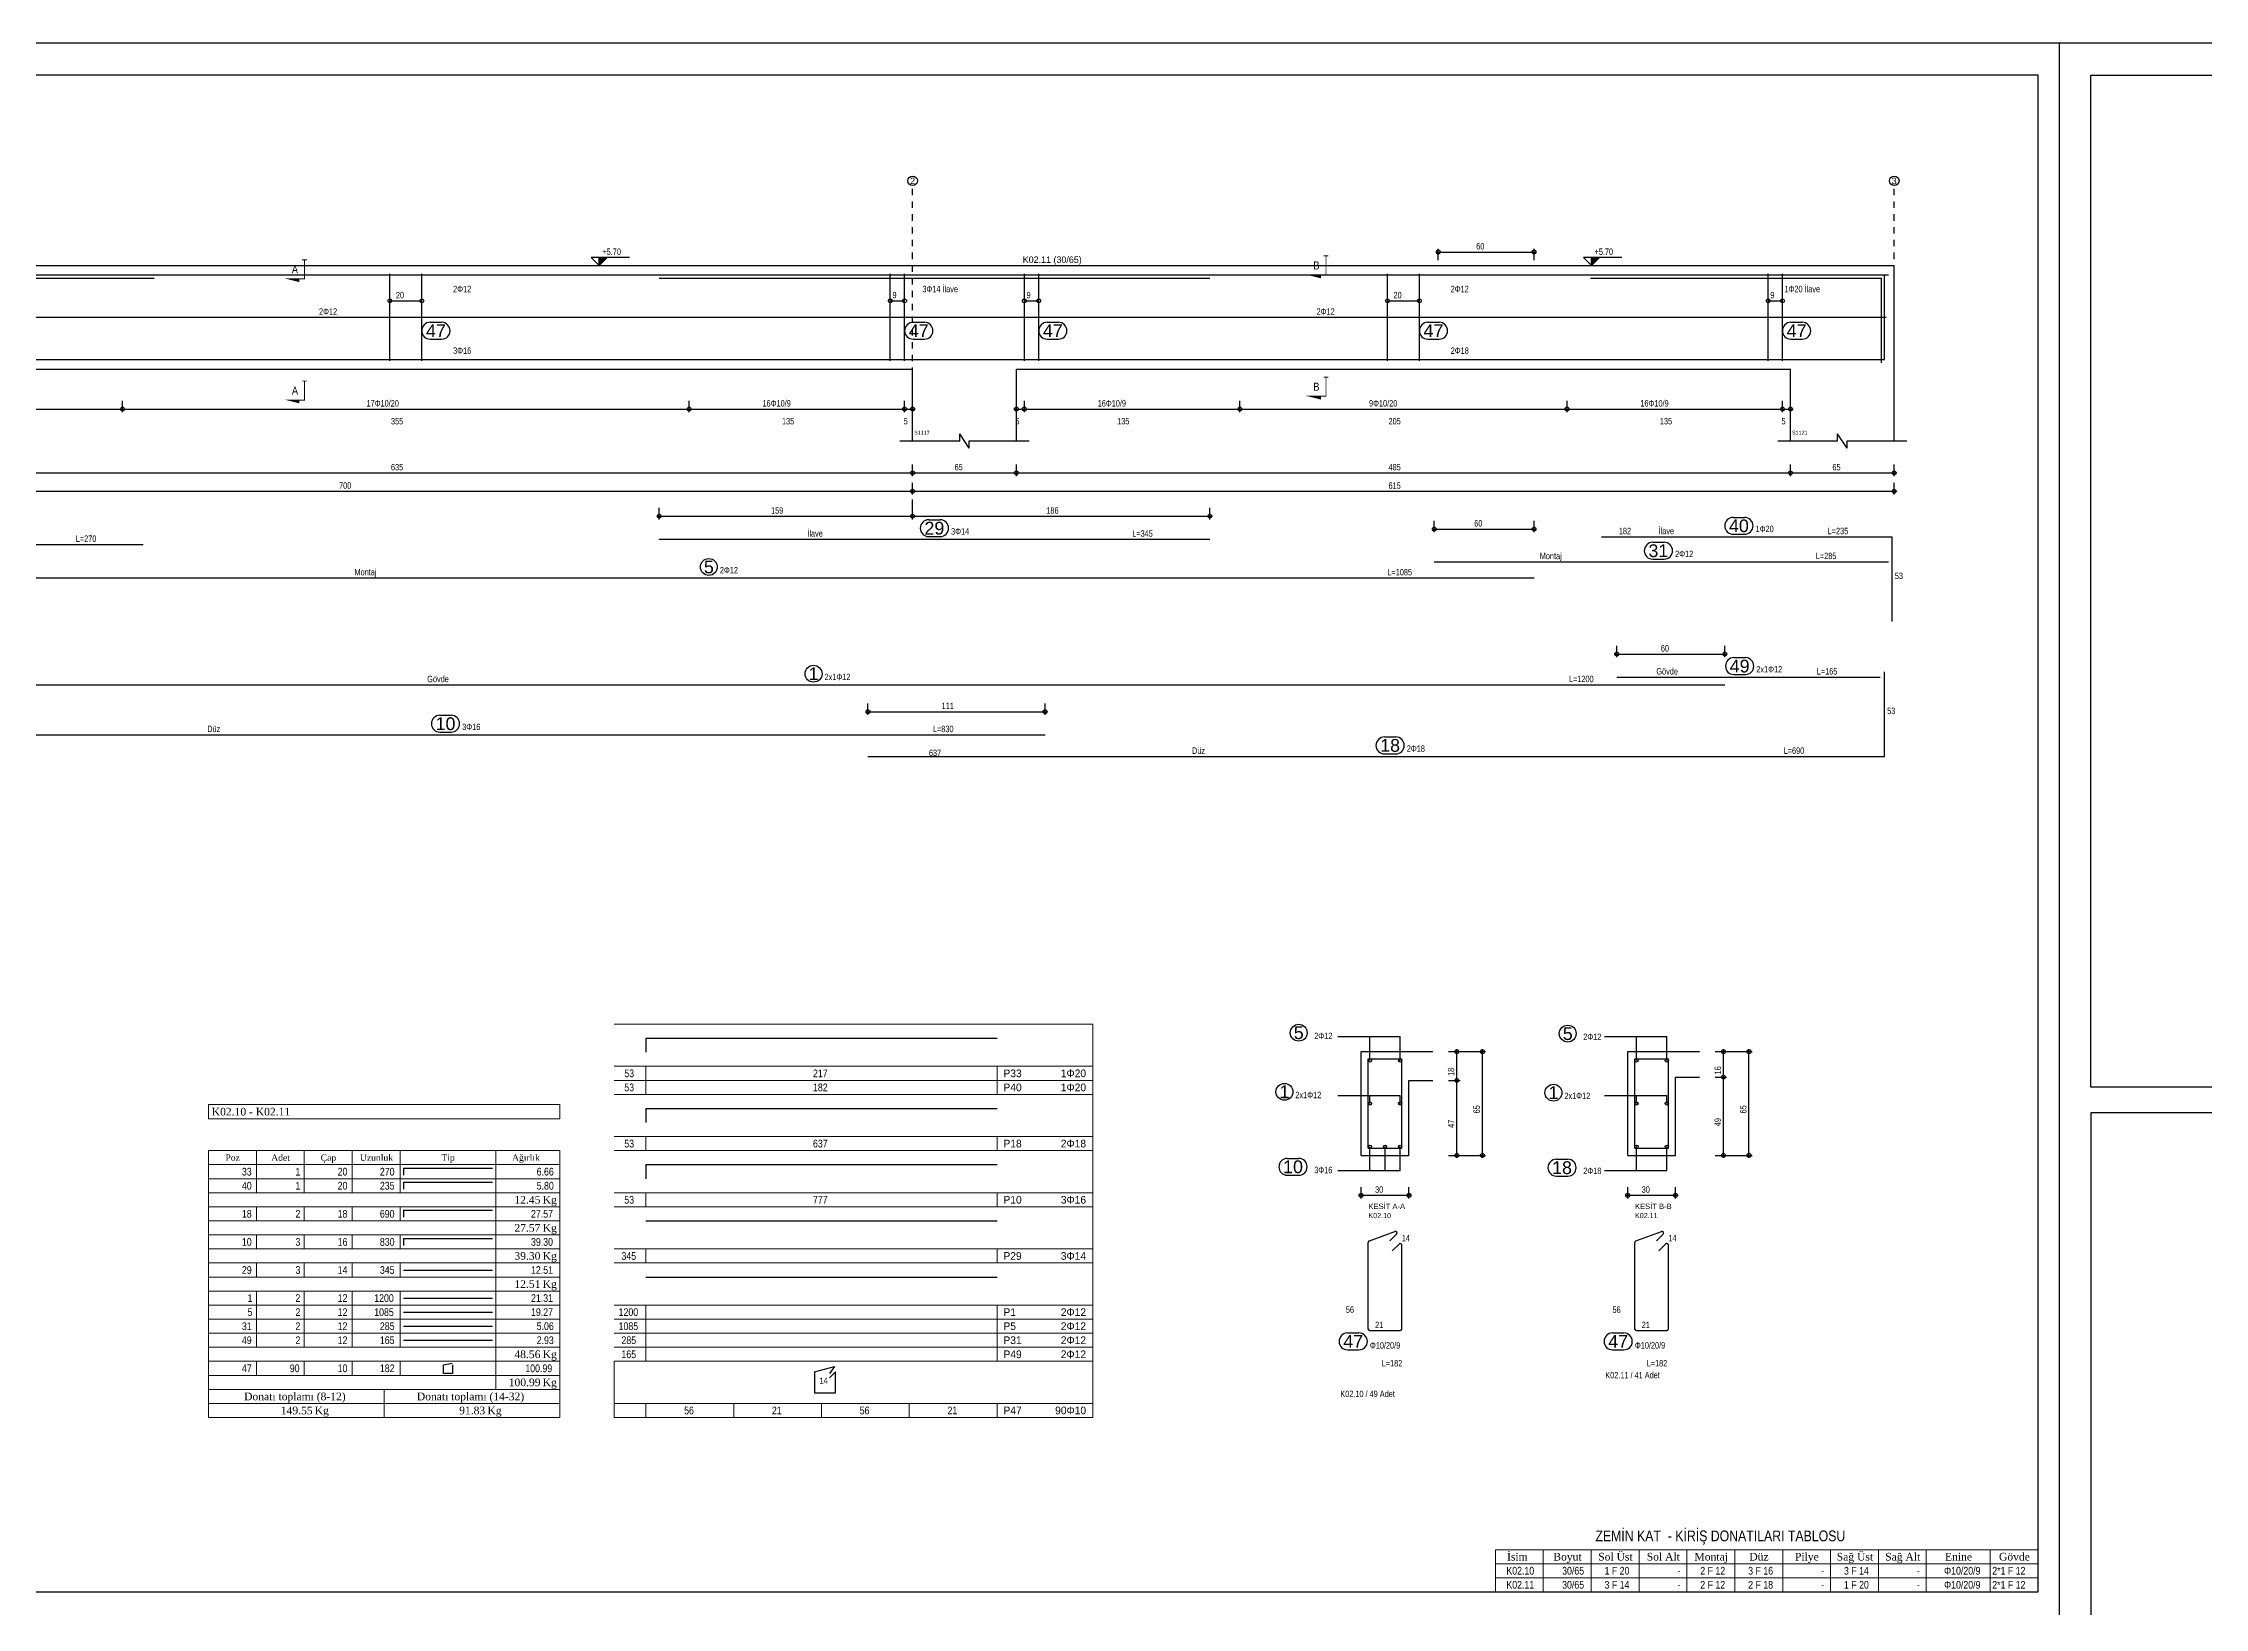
# Model space of a CAD drawing. Header units: metres. Extents: x 419734 to 420376, y 4564732 to 4565123.
# Drawn here: x 419963.06 to 419996.92, y 4564825.07 to 4564849.58 of the extents above; entities that cross this region are included whole.
import ezdxf
from ezdxf.enums import TextEntityAlignment as Align

# ---------------------------------------------------------------- set-up
doc = ezdxf.new("R2010")
doc.units = ezdxf.units.M
doc.linetypes.add('TRATTO-PUNTO', pattern=[1, 0.5, -0.25, 0, -0.25])
for name, color, linetype in [('Standart', 7, 'Continuous'), ('SW_ASSI', 7, 'TRATTO-PUNTO'), ('SW_DIM', 33, 'Continuous'), ('SW_MAGRONE', 2, 'Continuous'), ('SW_QUOTE', 1, 'Continuous'), ('SW_REINFORCEMENT', 7, 'Continuous'), ('SW_TESTI', 2, 'Continuous'), ('SW_Tondini', 1, 'Continuous'), ('SW_TXT_TESTI', 1, 'Continuous')]:
    doc.layers.add(name, color=color, linetype=linetype)
doc.styles.add('arial_1_18', font='arial.ttf', dxfattribs={"height": 0.2})
doc.styles.add('SWS', font='ARIALN.TTF')
doc.styles.add('symbol_1_18', font='symbol.ttf', dxfattribs={"height": 0.2})
doc.styles.add('times new roman_1_18', font='times.ttf', dxfattribs={"height": 0.2})

# ---------------------------------------------------------------- blocks, each defined once
blk = doc.blocks.new('*U1605')
at = {"layer": 'SW_QUOTE'}
blk.add_hatch(color=1, dxfattribs=at).paths.add_polyline_path([(0.25, 0.25), (0, 0.25), (0, 0)])
at = {"layer": 'SW_QUOTE', "color": 1}
for p, q in [((0.95, 0.25), (-0.25, 0.25)), ((-0.25, 0.25), (0, 0)), ((-0.25, 0), (0.25, 0)), ((0, 0), (0, 0.25)), ((0.25, 0.25), (0, 0))]:
    blk.add_line(p, q, dxfattribs=at)
at = {"layer": 'SW_QUOTE', "color": 2, "style": 'SWS'}
blk.add_attdef('QUOTA', (0.1, 0.33), '', height=0.2, dxfattribs=at)
blk = doc.blocks.new('*U1603')
at = {"layer": 'SW_QUOTE', "const_width": 0.0003}
blk.add_lwpolyline([(0, 0), (0, -0.006), (-0.00159, -0.006)], dxfattribs=at)
at = {"layer": 'SW_QUOTE', "const_width": 0.0003, "flags": 128}
blk.add_lwpolyline([(0.00075, 0), (-0.00075, 0)], dxfattribs=at)
at = {"layer": 'SW_QUOTE'}
blk.add_solid([(-0.00159, -0.00585), (-0.00159, -0.00701), (-0.00624, -0.00585)], dxfattribs=at)
at = {"layer": 'SW_TESTI', "style": 'SWS'}
for tag, p in [('RIF_DOC', (0.0025, -0.003)), ('RIF_DOC_SEC', (0.0055, -0.003))]:
    blk.add_attdef(tag, text='', height=0.002, rotation=90, dxfattribs=at).set_placement(p, align=Align.MIDDLE)
at = {"layer": 'SW_TESTI', "color": 3, "style": 'SWS'}
blk.add_attdef('SEZ', text='', height=0.0025, dxfattribs=at).set_placement((-0.003, -0.003), align=Align.MIDDLE)

msp = doc.modelspace()

# ---------------------------------------------------------------- linework, layer by layer
at = {"color": 0, "linetype": 'Continuous'}
for centre in [(419976.67652, 4564847.42419), (419992.05152, 4564847.42419)]:
    msp.add_circle(centre, 0.075, dxfattribs=at)
at = {"layer": 'Standart', "color": 2}
for points in [[(420281.38267, 4564849.57907), (419805.78267, 4564849.57907), (419805.78267, 4564807.5324), (420281.38267, 4564807.5324)], [(419994.63267, 4564849.57907), (419994.63267, 4564807.5324)]]:
    msp.add_lwpolyline(points, dxfattribs=at)
for points in [[(419994.30449, 4564825.32433), (419994.30449, 4564849.07907), (419958.44864, 4564849.07907), (419958.44864, 4564825.32433)], [(419995.13267, 4564849.07907), (420043.08267, 4564849.07907), (420043.08267, 4564833.22712), (419995.13267, 4564833.22712)], [(420043.08267, 4564821.37921), (420043.08267, 4564832.82681), (419995.13267, 4564832.82681), (419995.13267, 4564821.37921)]]:
    msp.add_lwpolyline(points, close=True, dxfattribs=at)
at = {"layer": 'Standart', "color": 1, "linetype": 'Continuous', "lineweight": 5}
for points in [[(419971.99934, 4564834.21465), (419979.49934, 4564834.21465)], [(419979.49934, 4564834.21465), (419979.49934, 4564828.05465)], [(419971.99934, 4564833.55465), (419979.49934, 4564833.55465)], [(419972.49934, 4564833.55465), (419972.49934, 4564833.11465)], [(419977.99934, 4564833.55465), (419977.99934, 4564833.11465)], [(419971.99934, 4564833.33465), (419979.49934, 4564833.33465)], [(419965.64889, 4564832.95465), (419971.14889, 4564832.95465)], [(419965.64889, 4564832.73465), (419965.64889, 4564832.95465)], [(419971.14889, 4564832.95465), (419971.14889, 4564832.73465)], [(419971.99934, 4564833.11465), (419979.49934, 4564833.11465)], [(419971.14889, 4564832.73465), (419965.64889, 4564832.73465)], [(419965.64889, 4564832.23465), (419965.64889, 4564828.05465)], [(419965.64889, 4564832.23465), (419971.14889, 4564832.23465)], [(419966.39889, 4564832.23465), (419966.39889, 4564831.57465)], [(419967.14889, 4564832.23465), (419967.14889, 4564831.57465)], [(419967.89889, 4564832.23465), (419967.89889, 4564831.57465)], [(419968.64889, 4564832.23465), (419968.64889, 4564831.57465)], [(419970.14889, 4564832.23465), (419970.14889, 4564828.49465)], [(419971.14889, 4564832.23465), (419971.14889, 4564828.05465)], [(419971.99934, 4564832.45465), (419979.49934, 4564832.45465)], [(419971.99934, 4564832.23465), (419979.49934, 4564832.23465)], [(419972.49934, 4564832.45465), (419972.49934, 4564832.23465)], [(419977.99934, 4564832.45465), (419977.99934, 4564832.23465)], [(419965.64889, 4564832.01465), (419971.14889, 4564832.01465)], [(419965.64889, 4564831.79465), (419971.14889, 4564831.79465)], [(419965.64889, 4564831.57465), (419971.14889, 4564831.57465)], [(419971.99934, 4564831.57465), (419979.49934, 4564831.57465)], [(419972.49934, 4564831.57465), (419972.49934, 4564831.35465)], [(419977.99934, 4564831.57465), (419977.99934, 4564831.35465)], [(419965.64889, 4564831.35465), (419971.14889, 4564831.35465)], [(419965.64889, 4564831.13465), (419971.14889, 4564831.13465)], [(419966.39889, 4564831.35465), (419966.39889, 4564831.13465)], [(419967.14889, 4564831.35465), (419967.14889, 4564831.13465)], [(419967.89889, 4564831.35465), (419967.89889, 4564831.13465)], [(419968.64889, 4564831.35465), (419968.64889, 4564831.13465)], [(419971.99934, 4564831.35465), (419979.49934, 4564831.35465)], [(419965.64889, 4564830.91465), (419971.14889, 4564830.91465)], [(419966.39889, 4564830.91465), (419966.39889, 4564830.69465)], [(419967.14889, 4564830.91465), (419967.14889, 4564830.69465)], [(419967.89889, 4564830.91465), (419967.89889, 4564830.69465)], [(419968.64889, 4564830.91465), (419968.64889, 4564830.69465)], [(419965.64889, 4564830.69465), (419971.14889, 4564830.69465)], [(419965.64889, 4564830.47465), (419971.14889, 4564830.47465)], [(419966.39889, 4564830.47465), (419966.39889, 4564830.25465)], [(419967.14889, 4564830.47465), (419967.14889, 4564830.25465)], [(419967.89889, 4564830.47465), (419967.89889, 4564830.25465)], [(419968.64889, 4564830.47465), (419968.64889, 4564830.25465)], [(419971.99934, 4564830.69465), (419979.49934, 4564830.69465)], [(419971.99934, 4564830.47465), (419979.49934, 4564830.47465)], [(419972.49934, 4564830.69465), (419972.49934, 4564830.47465)], [(419977.99934, 4564830.69465), (419977.99934, 4564830.47465)], [(419965.64889, 4564830.25465), (419971.14889, 4564830.25465)], [(419965.64889, 4564830.03465), (419971.14889, 4564830.03465)], [(419965.64889, 4564829.81465), (419971.14889, 4564829.81465)], [(419966.39889, 4564830.03465), (419966.39889, 4564829.15465)], [(419967.14889, 4564830.03465), (419967.14889, 4564829.15465)], [(419967.89889, 4564830.03465), (419967.89889, 4564829.15465)], [(419968.64889, 4564830.03465), (419968.64889, 4564829.15465)], [(419971.99934, 4564829.81465), (419979.49934, 4564829.81465)], [(419972.49934, 4564829.81465), (419972.49934, 4564828.93465)], [(419977.99934, 4564829.81465), (419977.99934, 4564828.93465)], [(419965.64889, 4564829.59465), (419971.14889, 4564829.59465)], [(419971.99934, 4564829.59465), (419979.49934, 4564829.59465)], [(419965.64889, 4564829.37465), (419971.14889, 4564829.37465)], [(419965.64889, 4564829.15465), (419971.14889, 4564829.15465)], [(419971.99934, 4564829.37465), (419979.49934, 4564829.37465)], [(419971.99934, 4564829.15465), (419979.49934, 4564829.15465)], [(419965.64889, 4564828.93465), (419971.14889, 4564828.93465)], [(419966.39889, 4564828.93465), (419966.39889, 4564828.71465)], [(419967.14889, 4564828.93465), (419967.14889, 4564828.71465)], [(419967.89889, 4564828.93465), (419967.89889, 4564828.71465)], [(419968.64889, 4564828.93465), (419968.64889, 4564828.71465)], [(419971.99934, 4564828.93465), (419971.99934, 4564828.05465)], [(419971.99934, 4564828.93465), (419979.49934, 4564828.93465)], [(419965.64889, 4564828.71465), (419971.14889, 4564828.71465)], [(419965.64889, 4564828.49465), (419971.14889, 4564828.49465)], [(419968.39889, 4564828.49465), (419968.39889, 4564828.05465)], [(419965.64889, 4564828.27465), (419971.14889, 4564828.27465)], [(419971.99934, 4564828.27465), (419979.49934, 4564828.27465)], [(419972.49934, 4564828.27465), (419972.49934, 4564828.05465)], [(419973.87434, 4564828.27465), (419973.87434, 4564828.05465)], [(419975.24934, 4564828.27465), (419975.24934, 4564828.05465)], [(419976.62434, 4564828.27465), (419976.62434, 4564828.05465)], [(419977.99934, 4564828.27465), (419977.99934, 4564828.05465)], [(419965.64889, 4564828.05465), (419971.14889, 4564828.05465)], [(419971.99934, 4564828.05465), (419979.49934, 4564828.05465)], [(419985.80449, 4564825.98433), (419985.80449, 4564825.32433)], [(419985.80449, 4564825.98433), (419994.30449, 4564825.98433)], [(419985.80449, 4564825.76433), (419994.30449, 4564825.76433)], [(419986.55449, 4564825.98433), (419986.55449, 4564825.32433)], [(419987.30449, 4564825.98433), (419987.30449, 4564825.32433)], [(419988.05449, 4564825.98433), (419988.05449, 4564825.32433)], [(419988.80449, 4564825.98433), (419988.80449, 4564825.32433)], [(419989.55449, 4564825.98433), (419989.55449, 4564825.32433)], [(419990.30449, 4564825.98433), (419990.30449, 4564825.32433)], [(419991.05449, 4564825.98433), (419991.05449, 4564825.32433)], [(419991.80449, 4564825.98433), (419991.80449, 4564825.32433)], [(419992.55449, 4564825.98433), (419992.55449, 4564825.32433)], [(419993.55449, 4564825.98433), (419993.55449, 4564825.32433)], [(419985.80449, 4564825.54433), (419994.30449, 4564825.54433)]]:
    msp.add_lwpolyline(points, dxfattribs=at)
at = {"layer": 'SW_ASSI', "ltscale": 0.2}
for points in [[(419976.67652, 4564843.59919), (419976.67652, 4564847.34919)], [(419992.05152, 4564843.59919), (419992.05152, 4564847.34919)]]:
    msp.add_lwpolyline(points, dxfattribs=at)
at = {"layer": 'SW_DIM', "ltscale": 0.5}
for points in [[(419984.86985, 4564846.30919), (419986.44985, 4564846.30919)], [(419984.90985, 4564846.17919), (419984.90985, 4564846.35919)], [(419986.40985, 4564846.17919), (419986.40985, 4564846.35919)], [(419968.48902, 4564845.54419), (419968.98902, 4564845.54419)], [(419976.32652, 4564845.54419), (419976.55152, 4564845.54419)], [(419978.42652, 4564845.54419), (419978.65152, 4564845.54419)], [(419984.11402, 4564845.54419), (419984.61402, 4564845.54419)], [(419990.07652, 4564845.54419), (419990.30152, 4564845.54419)], [(419960.76152, 4564843.84919), (419976.71652, 4564843.84919)], [(419964.30152, 4564843.79919), (419964.30152, 4564843.97919)], [(419973.17652, 4564843.79919), (419973.17652, 4564843.97919)], [(419976.55152, 4564843.79919), (419976.55152, 4564843.97919)], [(419976.67652, 4564843.79919), (419976.67652, 4564843.97919)], [(419978.26152, 4564843.84919), (419990.46652, 4564843.84919)], [(419978.30152, 4564843.79919), (419978.30152, 4564843.97919)], [(419978.42652, 4564843.79919), (419978.42652, 4564843.97919)], [(419981.80152, 4564843.79919), (419981.80152, 4564843.97919)], [(419986.92652, 4564843.79919), (419986.92652, 4564843.97919)], [(419990.30152, 4564843.79919), (419990.30152, 4564843.97919)], [(419990.42652, 4564843.79919), (419990.42652, 4564843.97919)], [(419976.47652, 4564843.34919), (419977.41402, 4564843.34919)], [(419977.41402, 4564843.34919), (419977.41402, 4564843.46169)], [(419977.56402, 4564843.23669), (419977.41402, 4564843.46169)], [(419977.56402, 4564843.23669), (419977.56402, 4564843.34919)], [(419977.56402, 4564843.34919), (419978.50152, 4564843.34919)], [(419990.22652, 4564843.34919), (419991.16402, 4564843.34919)], [(419991.16402, 4564843.34919), (419991.16402, 4564843.46169)], [(419991.31402, 4564843.23669), (419991.16402, 4564843.46169)], [(419991.31402, 4564843.23669), (419991.31402, 4564843.34919)], [(419991.31402, 4564843.34919), (419992.25152, 4564843.34919)], [(419976.67652, 4564842.79919), (419976.67652, 4564842.97919)], [(419978.30152, 4564842.79919), (419978.30152, 4564842.97919)], [(419990.42652, 4564842.79919), (419990.42652, 4564842.97919)], [(419992.05152, 4564842.79919), (419992.05152, 4564842.97919)], [(419959.13652, 4564842.84919), (419992.09152, 4564842.84919)], [(419976.67652, 4564842.51119), (419976.67652, 4564842.69119)], [(419992.05152, 4564842.51119), (419992.05152, 4564842.69119)], [(419959.13652, 4564842.56119), (419992.09152, 4564842.56119)], [(419976.67652, 4564842.12107), (419976.67652, 4564842.43107)], [(419972.66777, 4564842.17107), (419981.37277, 4564842.17107)], [(419972.70777, 4564842.12107), (419972.70777, 4564842.30107)], [(419981.33277, 4564842.12107), (419981.33277, 4564842.30107)], [(419984.80735, 4564841.96919), (419986.44985, 4564841.96919)], [(419984.84735, 4564841.91919), (419984.84735, 4564842.09919)], [(419986.40985, 4564841.91919), (419986.40985, 4564842.09919)], [(419987.66552, 4564840.01169), (419989.43752, 4564840.01169)], [(419987.70552, 4564839.96169), (419987.70552, 4564840.14169)], [(419989.39752, 4564839.96169), (419989.39752, 4564840.14169)], [(419975.93652, 4564839.10919), (419978.79152, 4564839.10919)], [(419975.97652, 4564839.05919), (419975.97652, 4564839.23919)], [(419978.75152, 4564839.05919), (419978.75152, 4564839.23919)], [(419983.33874, 4564834.02194), (419984.31374, 4564834.02194)], [(419983.83874, 4564833.64694), (419983.83874, 4564834.02194)], [(419984.31374, 4564833.64694), (419984.31374, 4564834.02194)], [(419987.51433, 4564834.02194), (419988.48933, 4564834.02194)], [(419988.01433, 4564833.64694), (419988.01433, 4564834.02194)], [(419988.48933, 4564833.64694), (419988.48933, 4564834.02194)], [(419985.07124, 4564833.78444), (419985.65124, 4564833.78444)], [(419985.20124, 4564832.11944), (419985.20124, 4564833.82444)], [(419985.60124, 4564832.11944), (419985.60124, 4564833.82444)], [(419989.24683, 4564833.78444), (419989.82683, 4564833.78444)], [(419989.37683, 4564832.11944), (419989.37683, 4564833.82444)], [(419989.77683, 4564832.11944), (419989.77683, 4564833.82444)], [(419985.07124, 4564833.33444), (419985.25124, 4564833.33444)], [(419989.24683, 4564833.38444), (419989.42683, 4564833.38444)], [(419983.33874, 4564833.09694), (419984.31374, 4564833.09694)], [(419983.83874, 4564832.97194), (419983.83874, 4564833.09694)], [(419984.31374, 4564832.97194), (419984.31374, 4564833.09694)], [(419987.51433, 4564833.09694), (419988.48933, 4564833.09694)], [(419988.01433, 4564832.97194), (419988.01433, 4564833.09694)], [(419988.48933, 4564832.97194), (419988.48933, 4564833.09694)], [(419983.83874, 4564831.92194), (419983.83874, 4564832.29694)], [(419984.07624, 4564831.92194), (419984.07624, 4564832.29694)], [(419984.31374, 4564831.92194), (419984.31374, 4564832.29694)], [(419985.07124, 4564832.15944), (419985.65124, 4564832.15944)], [(419988.01433, 4564831.92194), (419988.01433, 4564832.29694)], [(419988.48933, 4564831.92194), (419988.48933, 4564832.29694)], [(419989.24683, 4564832.15944), (419989.82683, 4564832.15944)], [(419983.33874, 4564831.92194), (419984.31374, 4564831.92194)], [(419987.51433, 4564831.92194), (419988.48933, 4564831.92194)], [(419983.66124, 4564831.53444), (419984.49124, 4564831.53444)], [(419983.70124, 4564831.48444), (419983.70124, 4564831.66444)], [(419984.45124, 4564831.48444), (419984.45124, 4564831.66444)], [(419987.83683, 4564831.53444), (419988.66683, 4564831.53444)], [(419987.87683, 4564831.48444), (419987.87683, 4564831.66444)], [(419988.62683, 4564831.48444), (419988.62683, 4564831.66444)]]:
    msp.add_lwpolyline(points, dxfattribs=at)
for centre in [(419984.90985, 4564846.30919), (419986.40985, 4564846.30919), (419968.48902, 4564845.54419), (419968.98902, 4564845.54419), (419976.32652, 4564845.54419), (419976.55152, 4564845.54419), (419978.42652, 4564845.54419), (419978.65152, 4564845.54419), (419984.11402, 4564845.54419), (419984.61402, 4564845.54419), (419990.07652, 4564845.54419), (419990.30152, 4564845.54419), (419964.30152, 4564843.84919), (419973.17652, 4564843.84919), (419976.55152, 4564843.84919), (419976.67652, 4564843.84919), (419978.30152, 4564843.84919), (419978.42652, 4564843.84919), (419981.80152, 4564843.84919), (419986.92652, 4564843.84919), (419990.30152, 4564843.84919), (419990.42652, 4564843.84919), (419976.67652, 4564842.84919), (419978.30152, 4564842.84919), (419990.42652, 4564842.84919), (419992.05152, 4564842.84919), (419976.67652, 4564842.56119), (419992.05152, 4564842.56119), (419972.70777, 4564842.17107), (419976.67652, 4564842.17107), (419981.33277, 4564842.17107), (419984.84735, 4564841.96919), (419986.40985, 4564841.96919), (419987.70552, 4564840.01169), (419989.39752, 4564840.01169), (419975.97652, 4564839.10919), (419978.75152, 4564839.10919), (419985.20124, 4564833.78444), (419985.60124, 4564833.78444), (419989.37683, 4564833.78444), (419989.77683, 4564833.78444), (419985.20124, 4564833.33444), (419989.37683, 4564833.38444), (419985.20124, 4564832.15944), (419985.60124, 4564832.15944), (419989.37683, 4564832.15944), (419989.77683, 4564832.15944), (419983.70124, 4564831.53444), (419984.45124, 4564831.53444), (419987.87683, 4564831.53444), (419988.62683, 4564831.53444)]:
    msp.add_circle(centre, 0.03, dxfattribs=at)
at = {"layer": 'SW_MAGRONE'}
for points in [[(419959.17652, 4564846.09919), (419992.05152, 4564846.09919)], [(419992.05152, 4564843.34919), (419992.05152, 4564846.09919)], [(419960.80152, 4564844.47418), (419976.67652, 4564844.47418)], [(419976.67652, 4564843.34919), (419976.67652, 4564844.47418)], [(419978.30152, 4564843.34919), (419978.30152, 4564844.47418)], [(419978.30152, 4564844.47418), (419990.42652, 4564844.47418)], [(419990.42652, 4564843.34919), (419990.42652, 4564844.47418)], [(419983.70124, 4564833.78444), (419984.82624, 4564833.78444)], [(419983.70124, 4564832.15944), (419983.70124, 4564833.78444)], [(419987.87683, 4564832.15944), (419987.87683, 4564833.78444)], [(419987.87683, 4564833.78444), (419989.00183, 4564833.78444)], [(419984.45124, 4564832.15944), (419984.45124, 4564833.33444)], [(419984.45124, 4564833.33444), (419984.82624, 4564833.33444)], [(419988.62683, 4564832.15944), (419988.62683, 4564833.38444)], [(419988.62683, 4564833.38444), (419989.00183, 4564833.38444)], [(419983.70124, 4564832.15944), (419984.45124, 4564832.15944)], [(419987.87683, 4564832.15944), (419988.62683, 4564832.15944)]]:
    msp.add_lwpolyline(points, dxfattribs=at)
at = {"layer": 'SW_REINFORCEMENT', "color": 7, "ltscale": 0.05, "flags": 128}
for points in [[(419959.27652, 4564845.94919), (419991.96402, 4564845.94919)], [(419959.37652, 4564845.89919), (419964.79527, 4564845.89919)], [(419968.48902, 4564844.60419), (419968.48902, 4564845.96919)], [(419968.98902, 4564844.60419), (419968.98902, 4564845.96919)], [(419972.70777, 4564845.89919), (419981.33277, 4564845.89919)], [(419976.32652, 4564844.60419), (419976.32652, 4564845.96919)], [(419976.55152, 4564844.60419), (419976.55152, 4564845.96919)], [(419978.42652, 4564844.60419), (419978.42652, 4564845.96919)], [(419978.65152, 4564844.60419), (419978.65152, 4564845.96919)], [(419984.11402, 4564844.60419), (419984.11402, 4564845.96919)], [(419984.61402, 4564844.60419), (419984.61402, 4564845.96919)], [(419987.29527, 4564845.89919), (419991.85152, 4564845.89919)], [(419990.07652, 4564844.60419), (419990.07652, 4564845.96919)], [(419990.30152, 4564844.60419), (419990.30152, 4564845.96919)], [(419991.85152, 4564844.57419), (419991.85152, 4564845.89919)], [(419991.90152, 4564844.62419), (419991.90152, 4564845.94919)], [(419959.30152, 4564845.28669), (419991.92652, 4564845.28669)], [(419959.32652, 4564844.62419), (419991.90152, 4564844.62419)], [(419959.20652, 4564841.72919), (419964.62527, 4564841.72919)], [(419972.70777, 4564841.81107), (419981.33277, 4564841.81107)], [(419987.46527, 4564841.84919), (419992.02152, 4564841.84919)], [(419992.02152, 4564840.52419), (419992.02152, 4564841.84919)], [(419984.84735, 4564841.45853), (419991.96402, 4564841.45853)], [(419959.27652, 4564841.20411), (419986.40985, 4564841.20411)], [(419987.70552, 4564839.65169), (419991.83052, 4564839.65169)], [(419991.90152, 4564838.40909), (419991.90152, 4564839.73409)], [(419959.39752, 4564839.53169), (419989.39752, 4564839.53169)], [(419959.32652, 4564838.74919), (419978.75152, 4564838.74919)], [(419975.97652, 4564838.40909), (419991.90152, 4564838.40909)], [(419972.49934, 4564833.99465), (419972.49934, 4564833.77465)], [(419972.49934, 4564833.99465), (419977.99934, 4564833.99465)], [(419983.81374, 4564833.67194), (419984.33874, 4564833.67194)], [(419983.81374, 4564832.27194), (419983.81374, 4564833.67194)], [(419984.33874, 4564832.27194), (419984.33874, 4564833.67194)], [(419987.98933, 4564833.67194), (419988.51433, 4564833.67194)], [(419987.98933, 4564832.27194), (419987.98933, 4564833.67194)], [(419988.51433, 4564832.27194), (419988.51433, 4564833.67194)], [(419972.49934, 4564832.89465), (419972.49934, 4564832.67465)], [(419972.49934, 4564832.89465), (419977.99934, 4564832.89465)], [(419983.81374, 4564832.27194), (419984.33874, 4564832.27194)], [(419987.98933, 4564832.27194), (419988.51433, 4564832.27194)], [(419968.70389, 4564831.95965), (419968.70389, 4564831.84965)], [(419968.70389, 4564831.95965), (419970.09389, 4564831.95965)], [(419972.49934, 4564832.01465), (419972.49934, 4564831.79465)], [(419972.49934, 4564832.01465), (419977.99934, 4564832.01465)], [(419968.70389, 4564831.73965), (419968.70389, 4564831.62965)], [(419968.70389, 4564831.73965), (419970.09389, 4564831.73965)], [(419968.70389, 4564831.29965), (419968.70389, 4564831.18965)], [(419968.70389, 4564831.29965), (419970.09389, 4564831.29965)], [(419972.49934, 4564831.13465), (419977.99934, 4564831.13465)], [(419968.70389, 4564830.85965), (419968.70389, 4564830.74965)], [(419968.70389, 4564830.85965), (419970.09389, 4564830.85965)], [(419983.81374, 4564829.44), (419983.81374, 4564830.79665)], [(419983.83052, 4564830.82061), (419984.23065, 4564830.96625)], [(419984.15312, 4564830.81997), (419984.25741, 4564830.92426)], [(419987.98933, 4564829.44), (419987.98933, 4564830.79665)], [(419988.0061, 4564830.82061), (419988.40624, 4564830.96625)], [(419988.32871, 4564830.81997), (419988.43299, 4564830.92426)], [(419984.19025, 4564830.66601), (419984.29521, 4564830.77097)], [(419984.33874, 4564829.44), (419984.33874, 4564830.75294)], [(419988.36583, 4564830.66601), (419988.47079, 4564830.77097)], [(419988.51433, 4564829.44), (419988.51433, 4564830.75294)], [(419968.70389, 4564830.36465), (419970.09389, 4564830.36465)], [(419972.49934, 4564830.25465), (419977.99934, 4564830.25465)], [(419968.70389, 4564829.92465), (419970.09389, 4564829.92465)], [(419968.70389, 4564829.70465), (419970.09389, 4564829.70465)], [(419968.70389, 4564829.48465), (419970.09389, 4564829.48465)], [(419968.70389, 4564829.26465), (419970.09389, 4564829.26465)], [(419983.83924, 4564829.4145), (419984.31324, 4564829.4145)], [(419988.01483, 4564829.4145), (419988.48883, 4564829.4145)], [(419969.33014, 4564828.87965), (419969.4642, 4564828.90715)], [(419969.33014, 4564828.74215), (419969.33014, 4564828.87965)], [(419969.46764, 4564828.87965), (419969.46764, 4564828.74215)], [(419975.13934, 4564828.76965), (419975.45284, 4564828.85215)], [(419975.13934, 4564828.76965), (419975.13934, 4564828.43965)], [(419975.46934, 4564828.76965), (419975.376, 4564828.67631)], [(419975.45284, 4564828.85215), (419975.37712, 4564828.74402)], [(419975.46934, 4564828.43965), (419975.46934, 4564828.76965)], [(419969.46764, 4564828.74215), (419969.33014, 4564828.74215)], [(419975.13934, 4564828.43965), (419975.46934, 4564828.43965)]]:
    msp.add_lwpolyline(points, dxfattribs=at)
at = {"layer": 'SW_REINFORCEMENT', "color": 7, "ltscale": 0.05}
for centre, start, end in [((419983.83924, 4564830.79665), 110, 180), ((419984.23937, 4564830.94229), 315, 110), ((419988.01483, 4564830.79665), 110, 180), ((419988.41496, 4564830.94229), 315, 110), ((419984.31324, 4564830.75294), 0, 135), ((419988.48883, 4564830.75294), 0, 135), ((419983.83924, 4564829.44), 180, 270), ((419984.31324, 4564829.44), 270, 0), ((419988.01483, 4564829.44), 180, 270), ((419988.48883, 4564829.44), 270, 0)]:
    msp.add_arc(centre, 0.0255, start, end, dxfattribs=at)
at = {"layer": 'SW_Tondini'}
for centre in [(419983.83874, 4564833.64694), (419984.31374, 4564833.64694), (419988.01433, 4564833.64694), (419988.48933, 4564833.64694), (419983.83874, 4564832.97194), (419984.31374, 4564832.97194), (419988.01433, 4564832.97194), (419988.48933, 4564832.97194), (419983.83874, 4564832.29694), (419984.07624, 4564832.29694), (419984.31374, 4564832.29694), (419988.01433, 4564832.29694), (419988.48933, 4564832.29694)]:
    msp.add_circle(centre, 0.025, dxfattribs=at)
at = {"layer": 'SW_TXT_TESTI', "flags": 128}
for points in [[(419969.12102, 4564845.20821), (419969.29978, 4564845.20821)], [(419976.68352, 4564845.20821), (419976.86228, 4564845.20821)], [(419978.78352, 4564845.20821), (419978.96228, 4564845.20821)], [(419984.74602, 4564845.20821), (419984.92478, 4564845.20821)], [(419990.43352, 4564845.20821), (419990.61228, 4564845.20821)], [(419969.12102, 4564844.94421), (419969.29978, 4564844.94421)], [(419976.68352, 4564844.94421), (419976.86228, 4564844.94421)], [(419978.78352, 4564844.94421), (419978.96228, 4564844.94421)], [(419984.74602, 4564844.94421), (419984.92478, 4564844.94421)], [(419990.43352, 4564844.94421), (419990.61228, 4564844.94421)], [(419989.52942, 4564842.15319), (419989.70819, 4564842.15319)], [(419976.92836, 4564841.85107), (419977.10712, 4564841.85107)], [(419988.26853, 4564841.76253), (419988.44729, 4564841.76253)], [(419989.52942, 4564841.88919), (419989.70819, 4564841.88919)], [(419988.26853, 4564841.49853), (419988.44729, 4564841.49853)], [(419989.54111, 4564839.95569), (419989.71988, 4564839.95569)], [(419989.54111, 4564839.69169), (419989.71988, 4564839.69169)], [(419969.27111, 4564839.05319), (419969.44988, 4564839.05319)], [(419969.27111, 4564838.78919), (419969.44988, 4564838.78919)], [(419984.06611, 4564838.71309), (419984.24487, 4564838.71309)], [(419984.06611, 4564838.44909), (419984.24487, 4564838.44909)], [(419982.54556, 4564832.1129), (419982.72433, 4564832.1129)], [(419982.54556, 4564831.8489), (419982.72433, 4564831.8489)], [(419986.75914, 4564832.09898), (419986.93791, 4564832.09898)], [(419986.75914, 4564831.83498), (419986.93791, 4564831.83498)], [(419983.48867, 4564829.3785), (419983.66743, 4564829.3785)], [(419983.48867, 4564829.1145), (419983.66743, 4564829.1145)], [(419987.63887, 4564829.3785), (419987.81764, 4564829.3785)], [(419987.63887, 4564829.1145), (419987.81764, 4564829.1145)]]:
    msp.add_lwpolyline(points, dxfattribs=at)
at = {"layer": 'SW_TXT_TESTI'}
msp.add_lwpolyline([(419976.92836, 4564842.11507), (419977.10712, 4564842.11507)], dxfattribs=at)
for centre in [(419973.48519, 4564841.37611), (419975.12552, 4564839.70369), (419982.72422, 4564834.0809), (419986.9378, 4564834.06698), (419982.50013, 4564833.1559), (419986.71371, 4564833.14198)]:
    msp.add_circle(centre, 0.132, dxfattribs=at)
for centre, start, end in [((419969.12102, 4564845.07621), 90, 270), ((419969.29978, 4564845.07621), 270, 90), ((419976.68352, 4564845.07621), 90, 270), ((419976.86228, 4564845.07621), 270, 90), ((419978.78352, 4564845.07621), 90, 270), ((419978.96228, 4564845.07621), 270, 90), ((419984.74602, 4564845.07621), 90, 270), ((419984.92478, 4564845.07621), 270, 90), ((419990.43352, 4564845.07621), 90, 270), ((419990.61228, 4564845.07621), 270, 90), ((419976.92836, 4564841.98307), 90, 270), ((419977.10712, 4564841.98307), 270, 90), ((419989.52942, 4564842.02119), 90, 270), ((419989.70819, 4564842.02119), 270, 90), ((419988.26853, 4564841.63053), 90, 270), ((419988.44729, 4564841.63053), 270, 90), ((419989.54111, 4564839.82369), 90, 270), ((419989.71988, 4564839.82369), 270, 90), ((419969.27111, 4564838.92119), 90, 270), ((419969.44988, 4564838.92119), 270, 90), ((419984.06611, 4564838.58109), 90, 270), ((419984.24487, 4564838.58109), 270, 90), ((419982.54556, 4564831.9809), 90, 270), ((419982.72433, 4564831.9809), 270, 90), ((419986.75914, 4564831.96698), 90, 270), ((419986.93791, 4564831.96698), 270, 90), ((419983.48867, 4564829.2465), 90, 270), ((419983.66743, 4564829.2465), 270, 90), ((419987.63887, 4564829.2465), 90, 270), ((419987.81764, 4564829.2465), 270, 90)]:
    msp.add_arc(centre, 0.132, start, end, dxfattribs=at)

# ---------------------------------------------------------------- block references
ref = msp.add_blockref('*U1605', (419971.76804, 4564846.09919), dxfattribs=dict(xscale=0.5, yscale=0.5, zscale=0.5))
ref.add_attrib('QUOTA', '+5.70', (419971.81804, 4564846.26419), dxfattribs={"layer": 'SW_QUOTE', "color": 2, "height": 0.1, "style": 'SWS', "flags": 4})
ref = msp.add_blockref('*U1605', (419987.30847, 4564846.09919), dxfattribs=dict(xscale=0.5, yscale=0.5, zscale=0.5))
ref.add_attrib('QUOTA', '+5.70', (419987.35847, 4564846.26419), dxfattribs={"layer": 'SW_QUOTE', "color": 2, "height": 0.1, "style": 'SWS', "flags": 4})
ref = msp.add_blockref('*U1603', (419967.15152, 4564846.18795), dxfattribs=dict(xscale=50, yscale=50, zscale=50))
ref.add_attrib('SEZ', 'A', dxfattribs={"layer": 'SW_TESTI', "color": 3, "height": 0.125, "style": 'SWS'}).set_placement((419967.00152, 4564846.03795), align=Align.MIDDLE)
ref = msp.add_blockref('*U1603', (419983.15152, 4564846.24795), dxfattribs=dict(xscale=50, yscale=50, zscale=50))
ref.add_attrib('SEZ', 'B', dxfattribs={"layer": 'SW_TESTI', "color": 3, "height": 0.125, "style": 'SWS'}).set_placement((419983.00152, 4564846.09795), align=Align.MIDDLE)
ref = msp.add_blockref('*U1603', (419983.15152, 4564844.34896), dxfattribs=dict(xscale=50, yscale=50, zscale=50))
ref.add_attrib('SEZ', 'B', dxfattribs={"layer": 'SW_TESTI', "color": 3, "height": 0.125, "style": 'SWS'}).set_placement((419983.00152, 4564844.19896), align=Align.MIDDLE)
ref = msp.add_blockref('*U1603', (419967.15152, 4564844.28896), dxfattribs=dict(xscale=50, yscale=50, zscale=50))
ref.add_attrib('SEZ', 'A', dxfattribs={"layer": 'SW_TESTI', "color": 3, "height": 0.125, "style": 'SWS'}).set_placement((419967.00152, 4564844.13896), align=Align.MIDDLE)

# ---------------------------------------------------------------- texts
at = {"color": 0, "linetype": 'Continuous', "style": 'arial_1_18'}
for s, p in [('2', (419976.63719, 4564847.37186)), ('3', (419992.01219, 4564847.37186))]:
    msp.add_text(s, height=0.10125, dxfattribs=at).set_placement(p)
at = {"layer": 'Standart', "color": 3, "linetype": 'Continuous', "lineweight": 5, "style": 'arial_1_18'}
for s, p in [('47', (419969.05502, 4564844.97621)), ('47', (419976.61752, 4564844.97621)), ('47', (419978.71752, 4564844.97621)), ('47', (419984.68002, 4564844.97621)), ('47', (419990.36752, 4564844.97621)), ('29', (419976.86236, 4564841.88307)), ('40', (419989.46342, 4564841.92119)), ('31', (419988.20253, 4564841.53053)), ('5', (419973.40749, 4564841.27611)), ('1', (419975.04783, 4564839.60369)), ('49', (419989.47511, 4564839.72369)), ('10', (419969.20511, 4564838.82119)), ('18', (419984.00011, 4564838.48109)), ('5', (419982.64653, 4564833.9809)), ('5', (419986.86011, 4564833.96698)), ('1', (419982.42244, 4564833.0559)), ('1', (419986.63602, 4564833.04198)), ('10', (419982.47956, 4564831.8809)), ('18', (419986.69314, 4564831.86698)), ('47', (419983.42267, 4564829.1465)), ('47', (419987.57287, 4564829.1465))]:
    msp.add_text(s, height=0.2, dxfattribs=at).set_placement(p)
at = {"layer": 'Standart', "color": 5, "linetype": 'Continuous', "lineweight": -3}
for s, style, p in [('R33', 'symbol_1_18', (419978.09934, 4564833.38465)), ('1F20', 'symbol_1_18', (419978.99781, 4564833.38465)), ('R40', 'symbol_1_18', (419978.09934, 4564833.16465)), ('1F20', 'symbol_1_18', (419978.99781, 4564833.16465)), ('K02.10 - K02.11', 'times new roman_1_18', (419965.69889, 4564832.78465)), ('R18', 'symbol_1_18', (419978.09934, 4564832.28465)), ('2F18', 'symbol_1_18', (419978.99781, 4564832.28465)), ('R10', 'symbol_1_18', (419978.09934, 4564831.40465)), ('3F16', 'symbol_1_18', (419978.99781, 4564831.40465)), ('R29', 'symbol_1_18', (419978.09934, 4564830.52465)), ('3F14', 'symbol_1_18', (419978.99781, 4564830.52465)), ('R1', 'symbol_1_18', (419978.09934, 4564829.64465)), ('R5', 'symbol_1_18', (419978.09934, 4564829.42465)), ('2F12', 'symbol_1_18', (419978.99781, 4564829.64465)), ('2F12', 'symbol_1_18', (419978.99781, 4564829.42465)), ('R31', 'symbol_1_18', (419978.09934, 4564829.20465)), ('R49', 'symbol_1_18', (419978.09934, 4564828.98465)), ('2F12', 'symbol_1_18', (419978.99781, 4564829.20465)), ('2F12', 'symbol_1_18', (419978.99781, 4564828.98465)), ('R47', 'symbol_1_18', (419978.09934, 4564828.10465)), ('90F10', 'symbol_1_18', (419978.90912, 4564828.10465)), ('İsim', 'times new roman_1_18', (419985.98741, 4564825.81433)), ('Boyut', 'times new roman_1_18', (419986.71256, 4564825.81433)), ('Sol Üst', 'times new roman_1_18', (419987.41582, 4564825.81433)), ('Sol Alt', 'times new roman_1_18', (419988.17564, 4564825.81433)), ('Montaj', 'times new roman_1_18', (419988.92319, 4564825.81433)), ('Düz', 'times new roman_1_18', (419989.7817, 4564825.81433)), ('Pilye', 'times new roman_1_18', (419990.49713, 4564825.81433)), ('Sağ Üst', 'times new roman_1_18', (419991.15109, 4564825.81433)), ('Sağ Alt', 'times new roman_1_18', (419991.91091, 4564825.81433)), ('Enine', 'times new roman_1_18', (419992.84748, 4564825.81433)), ('Gövde', 'times new roman_1_18', (419993.69292, 4564825.81433))]:
    msp.add_text(s, height=0.12, dxfattribs=dict(at, style=style)).set_placement(p)
at = {"layer": 'Standart', "color": 5, "linetype": 'Continuous', "lineweight": 5, "style": 'times new roman_1_18'}
for s, height, p in [('Poz', 0.1, (419965.91301, 4564832.07465)), ('Adet', 0.1, (419966.63019, 4564832.07465)), ('Çap', 0.1, (419967.40482, 4564832.07465)), ('Uzunluk', 0.1, (419968.01923, 4564832.07465)), ('Tip', 0.1, (419969.29619, 4564832.07465)), ('Ağırlık', 0.1, (419970.40241, 4564832.07465)), ('12.45', 0.12, (419970.43922, 4564831.40465)), ('Kg', 0.12, (419970.88206, 4564831.40465)), ('27.57', 0.12, (419970.43922, 4564830.96465)), ('Kg', 0.12, (419970.88206, 4564830.96465)), ('39.30', 0.12, (419970.43922, 4564830.52465)), ('Kg', 0.12, (419970.88206, 4564830.52465)), ('12.51', 0.12, (419970.43922, 4564830.08465)), ('Kg', 0.12, (419970.88206, 4564830.08465)), ('48.56', 0.12, (419970.43922, 4564828.98465)), ('Kg', 0.12, (419970.88206, 4564828.98465)), ('Donatı toplamı (8-12)', 0.12, (419966.20569, 4564828.32465)), ('Donatı toplamı (14-32)', 0.12, (419968.9113, 4564828.32465)), ('100.99', 0.12, (419970.35045, 4564828.54465)), ('Kg', 0.12, (419970.88206, 4564828.54465)), ('149.55', 0.12, (419966.77977, 4564828.10465)), ('Kg', 0.12, (419967.31138, 4564828.10465)), ('91.83', 0.12, (419969.57415, 4564828.10465)), ('Kg', 0.12, (419970.01699, 4564828.10465))]:
    msp.add_text(s, height=height, dxfattribs=at).set_placement(p)
at = {"layer": 'SW_DIM', "ltscale": 0.5}
for s, height, style, p in [('60', 0.1, 'SWS', (419985.50447, 4564846.34919)), ('K02.11 (30/65)', 0.1, 'arial_1_18', (419978.40152, 4564846.13919)), ('20', 0.1, 'SWS', (419968.58364, 4564845.58419)), ('9', 0.1, 'SWS', (419976.36133, 4564845.58419)), ('9', 0.1, 'SWS', (419978.46133, 4564845.58419)), ('20', 0.1, 'SWS', (419984.20864, 4564845.58419)), ('9', 0.1, 'SWS', (419990.11133, 4564845.58419)), ('355', 0.1, 'SWS', (419968.50594, 4564843.60919)), ('135', 0.1, 'SWS', (419974.63094, 4564843.60919)), ('5', 0.1, 'SWS', (419976.53633, 4564843.60919)), ('5', 0.1, 'SWS', (419978.28633, 4564843.60919)), ('135', 0.1, 'SWS', (419979.88094, 4564843.60919)), ('205', 0.1, 'SWS', (419984.13094, 4564843.60919)), ('135', 0.1, 'SWS', (419988.38094, 4564843.60919)), ('5', 0.1, 'SWS', (419990.28633, 4564843.60919)), ('S1117', 0.06, 'arial_1_18', (419976.70152, 4564843.44919)), ('S1121', 0.06, 'arial_1_18', (419990.45152, 4564843.44919)), ('635', 0.1, 'SWS', (419968.50594, 4564842.88919)), ('65', 0.1, 'SWS', (419977.33364, 4564842.88919)), ('485', 0.1, 'SWS', (419984.13094, 4564842.88919)), ('65', 0.1, 'SWS', (419991.08364, 4564842.88919)), ('700', 0.1, 'SWS', (419967.69344, 4564842.60119)), ('615', 0.1, 'SWS', (419984.13094, 4564842.60119)), ('159', 0.1, 'SWS', (419974.45907, 4564842.21107)), ('186', 0.1, 'SWS', (419978.77157, 4564842.21107)), ('111', 0.1, 'SWS', (419977.13094, 4564839.14919)), ('30', 0.1, 'SWS', (419983.92086, 4564831.57444)), ('30', 0.1, 'SWS', (419988.09644, 4564831.57444)), ('K02.10', 0.08, 'arial_1_18', (419983.81624, 4564831.17711)), ('KESİT A-A', 0.085, 'arial_1_18', (419983.81624, 4564831.31944)), ('K02.11', 0.08, 'arial_1_18', (419987.99183, 4564831.17711)), ('KESİT B-B', 0.085, 'arial_1_18', (419987.99183, 4564831.31944)), ('14', 0.1, 'SWS', (419984.33874, 4564830.81451)), ('14', 0.1, 'SWS', (419988.51433, 4564830.81451))]:
    msp.add_text(s, height=height, dxfattribs=dict(at, style=style)).set_placement(p)
at = {"layer": 'SW_DIM', "ltscale": 0.5, "style": 'SWS'}
for s, p in [('18', (419985.16124, 4564833.40406)), ('16', (419989.33683, 4564833.42906)), ('65', (419985.56124, 4564832.81656)), ('65', (419989.73683, 4564832.81656)), ('47', (419985.16124, 4564832.59156)), ('49', (419989.33683, 4564832.61656))]:
    msp.add_text(s, height=0.1, rotation=90, dxfattribs=at).set_placement(p)
at = {"layer": 'SW_TXT_TESTI', "style": 'SWS'}
for s, p in [('2Φ12', (419969.47902, 4564845.67919)), ('3Φ14 İlave', (419976.82953, 4564845.67919)), ('2Φ12', (419985.10402, 4564845.67919)), ('1Φ20 İlave', (419990.33255, 4564845.67919)), ('2Φ12', (419967.37899, 4564845.32669)), ('2Φ12', (419983.00399, 4564845.32669)), ('3Φ16', (419969.47902, 4564844.71419)), ('2Φ18', (419985.10402, 4564844.71419)), ('17Φ10/20', (419968.12264, 4564843.88919)), ('16Φ10/9', (419974.32533, 4564843.88919)), ('16Φ10/9', (419979.57533, 4564843.88919)), ('9Φ10/20', (419983.82533, 4564843.88919)), ('16Φ10/9', (419988.07533, 4564843.88919)), ('İlave', (419975.02761, 4564841.85107)), ('3Φ14', (419977.27902, 4564841.88307)), ('60', (419985.47322, 4564842.00919)), ('182', (419987.73864, 4564841.88919)), ('İlave', (419988.36105, 4564841.88919)), ('1Φ20', (419989.88008, 4564841.92119)), ('L=235', (419991.00899, 4564841.88919)), ('L=270', (419963.56962, 4564841.76919)), ('L=345', (419980.11681, 4564841.85107)), ('2Φ12', (419988.61918, 4564841.53053)), ('Montaj', (419967.9345, 4564841.24411)), ('2Φ12', (419973.65719, 4564841.27611)), ('L=1085', (419984.11309, 4564841.24411)), ('Montaj', (419986.49949, 4564841.49853)), ('L=285', (419990.82347, 4564841.49853)), ('53', (419992.06152, 4564841.18669)), ('60', (419988.39614, 4564840.05169)), ('Gövde', (419969.07443, 4564839.57169)), ('2x1Φ12', (419975.29752, 4564839.60369)), ('L=1200', (419986.95742, 4564839.57169)), ('Gövde', (419988.32618, 4564839.69169)), ('2x1Φ12', (419989.89177, 4564839.72369)), ('L=165', (419990.83956, 4564839.69169)), ('3Φ16', (419969.62177, 4564838.82119)), ('53', (419991.94152, 4564839.07159)), ('Düz', (419965.62854, 4564838.78919)), ('L=830', (419976.99556, 4564838.78919)), ('2Φ18', (419984.41677, 4564838.48109)), ('637', (419976.93202, 4564838.41391)), ('Düz', (419981.05354, 4564838.44909)), ('L=690', (419990.32056, 4564838.44909)), ('2Φ12', (419982.9673, 4564833.9809)), ('2Φ12', (419987.18088, 4564833.96698)), ('2x1Φ12', (419982.67213, 4564833.0559)), ('2x1Φ12', (419986.88571, 4564833.04198)), ('3Φ16', (419982.9673, 4564831.8809)), ('2Φ18', (419987.18088, 4564831.86698)), ('56', (419983.46297, 4564829.6945)), ('56', (419987.63856, 4564829.6945)), ('21', (419983.92086, 4564829.4545)), ('21', (419988.09644, 4564829.4545)), ('Φ10/20/9', (419983.83932, 4564829.1345)), ('Φ10/20/9', (419987.98953, 4564829.1345)), ('L=182', (419984.0245, 4564828.8545)), ('K02.11 / 41 Adet', (419987.52619, 4564828.6677)), ('L=182', (419988.17471, 4564828.8545)), ('K02.10 / 49 Adet', (419983.37599, 4564828.3745))]:
    msp.add_text(s, height=0.1, dxfattribs=at).set_placement(p)
at = {"layer": 'SW_TXT_TESTI', "linetype": 'Continuous', "lineweight": -3, "style": 'SWS'}
for s, height, p in [('53', 0.12, (419972.16056, 4564833.38465)), ('217', 0.12, (419975.11618, 4564833.38465)), ('53', 0.12, (419972.16056, 4564833.16465)), ('182', 0.12, (419975.11618, 4564833.16465)), ('53', 0.12, (419972.16056, 4564832.28465)), ('637', 0.12, (419975.11618, 4564832.28465)), ('53', 0.12, (419972.16056, 4564831.40465)), ('777', 0.12, (419975.11618, 4564831.40465)), ('345', 0.12, (419972.11618, 4564830.52465)), ('1200', 0.12, (419972.07179, 4564829.64465)), ('1085', 0.12, (419972.07179, 4564829.42465)), ('285', 0.12, (419972.11618, 4564829.20465)), ('165', 0.12, (419972.11618, 4564828.98465)), ('14', 0.09, (419975.21608, 4564828.58631)), ('56', 0.12, (419973.09806, 4564828.10465)), ('21', 0.12, (419974.47306, 4564828.10465)), ('56', 0.12, (419975.84806, 4564828.10465)), ('21', 0.12, (419977.22306, 4564828.10465)), ('ZEMİN KAT  - KİRİŞ DONATILARI TABLOSU', 0.168, (419987.37144, 4564826.11633)), ('K02.10', 0.12, (419985.97696, 4564825.59433)), ('30/65', 0.12, (419986.85036, 4564825.59433)), ('1 F 20', 0.12, (419987.51427, 4564825.59433)), ('2 F 12', 0.12, (419989.01427, 4564825.59433)), ('3 F 16', 0.12, (419989.76427, 4564825.59433)), ('3 F 14', 0.12, (419991.26427, 4564825.59433)), ('Φ10/20/9', 0.12, (419992.83241, 4564825.59433)), ('2*1 F 12', 0.12, (419993.58688, 4564825.59433)), ('K02.11', 0.12, (419985.97696, 4564825.37433)), ('30/65', 0.12, (419986.85036, 4564825.37433)), ('3 F 14', 0.12, (419987.51427, 4564825.37433)), ('-', 0.12, (419988.6571, 4564825.59433)), ('-', 0.12, (419988.6571, 4564825.37433)), ('2 F 12', 0.12, (419989.01427, 4564825.37433)), ('2 F 18', 0.12, (419989.76427, 4564825.37433)), ('-', 0.12, (419990.9071, 4564825.59433)), ('-', 0.12, (419990.9071, 4564825.37433)), ('1 F 20', 0.12, (419991.26427, 4564825.37433)), ('-', 0.12, (419992.4071, 4564825.59433)), ('-', 0.12, (419992.4071, 4564825.37433)), ('Φ10/20/9', 0.12, (419992.83241, 4564825.37433)), ('2*1 F 12', 0.12, (419993.58688, 4564825.37433))]:
    msp.add_text(s, height=height, dxfattribs=at).set_placement(p)
at = {"layer": 'SW_TXT_TESTI', "linetype": 'Continuous', "lineweight": 5, "style": 'SWS'}
for s, p in [('33', (419966.17134, 4564831.84465)), ('1', (419967.01012, 4564831.84465)), ('20', (419967.67134, 4564831.84465)), ('270', (419968.33257, 4564831.84465)), ('6.66', (419970.78819, 4564831.84465)), ('40', (419966.17134, 4564831.62465)), ('1', (419967.01012, 4564831.62465)), ('20', (419967.67134, 4564831.62465)), ('235', (419968.33257, 4564831.62465)), ('5.80', (419970.78819, 4564831.62465)), ('18', (419966.17134, 4564831.18465)), ('2', (419967.01012, 4564831.18465)), ('18', (419967.67134, 4564831.18465)), ('690', (419968.33257, 4564831.18465)), ('27.57', (419970.69941, 4564831.18465)), ('10', (419966.17134, 4564830.74465)), ('3', (419967.01012, 4564830.74465)), ('16', (419967.67134, 4564830.74465)), ('830', (419968.33257, 4564830.74465)), ('39.30', (419970.69941, 4564830.74465)), ('29', (419966.17134, 4564830.30465)), ('3', (419967.01012, 4564830.30465)), ('14', (419967.67134, 4564830.30465)), ('345', (419968.33257, 4564830.30465)), ('12.51', (419970.69941, 4564830.30465)), ('1', (419966.26012, 4564829.86465)), ('2', (419967.01012, 4564829.86465)), ('12', (419967.67134, 4564829.86465)), ('1200', (419968.2438, 4564829.86465)), ('21.31', (419970.69941, 4564829.86465)), ('31', (419966.17134, 4564829.42465)), ('5', (419966.26012, 4564829.64465)), ('2', (419967.01012, 4564829.64465)), ('2', (419967.01012, 4564829.42465)), ('12', (419967.67134, 4564829.64465)), ('12', (419967.67134, 4564829.42465)), ('1085', (419968.2438, 4564829.64465)), ('285', (419968.33257, 4564829.42465)), ('19.27', (419970.69941, 4564829.64465)), ('5.06', (419970.78819, 4564829.42465)), ('49', (419966.17134, 4564829.20465)), ('2', (419967.01012, 4564829.20465)), ('12', (419967.67134, 4564829.20465)), ('165', (419968.33257, 4564829.20465)), ('2.93', (419970.78819, 4564829.20465)), ('47', (419966.17134, 4564828.76465)), ('90', (419966.92134, 4564828.76465)), ('10', (419967.67134, 4564828.76465)), ('182', (419968.33257, 4564828.76465)), ('100.99', (419970.61064, 4564828.76465))]:
    msp.add_text(s, height=0.12, dxfattribs=at).set_placement(p)

doc.saveas('drawing.dxf')
